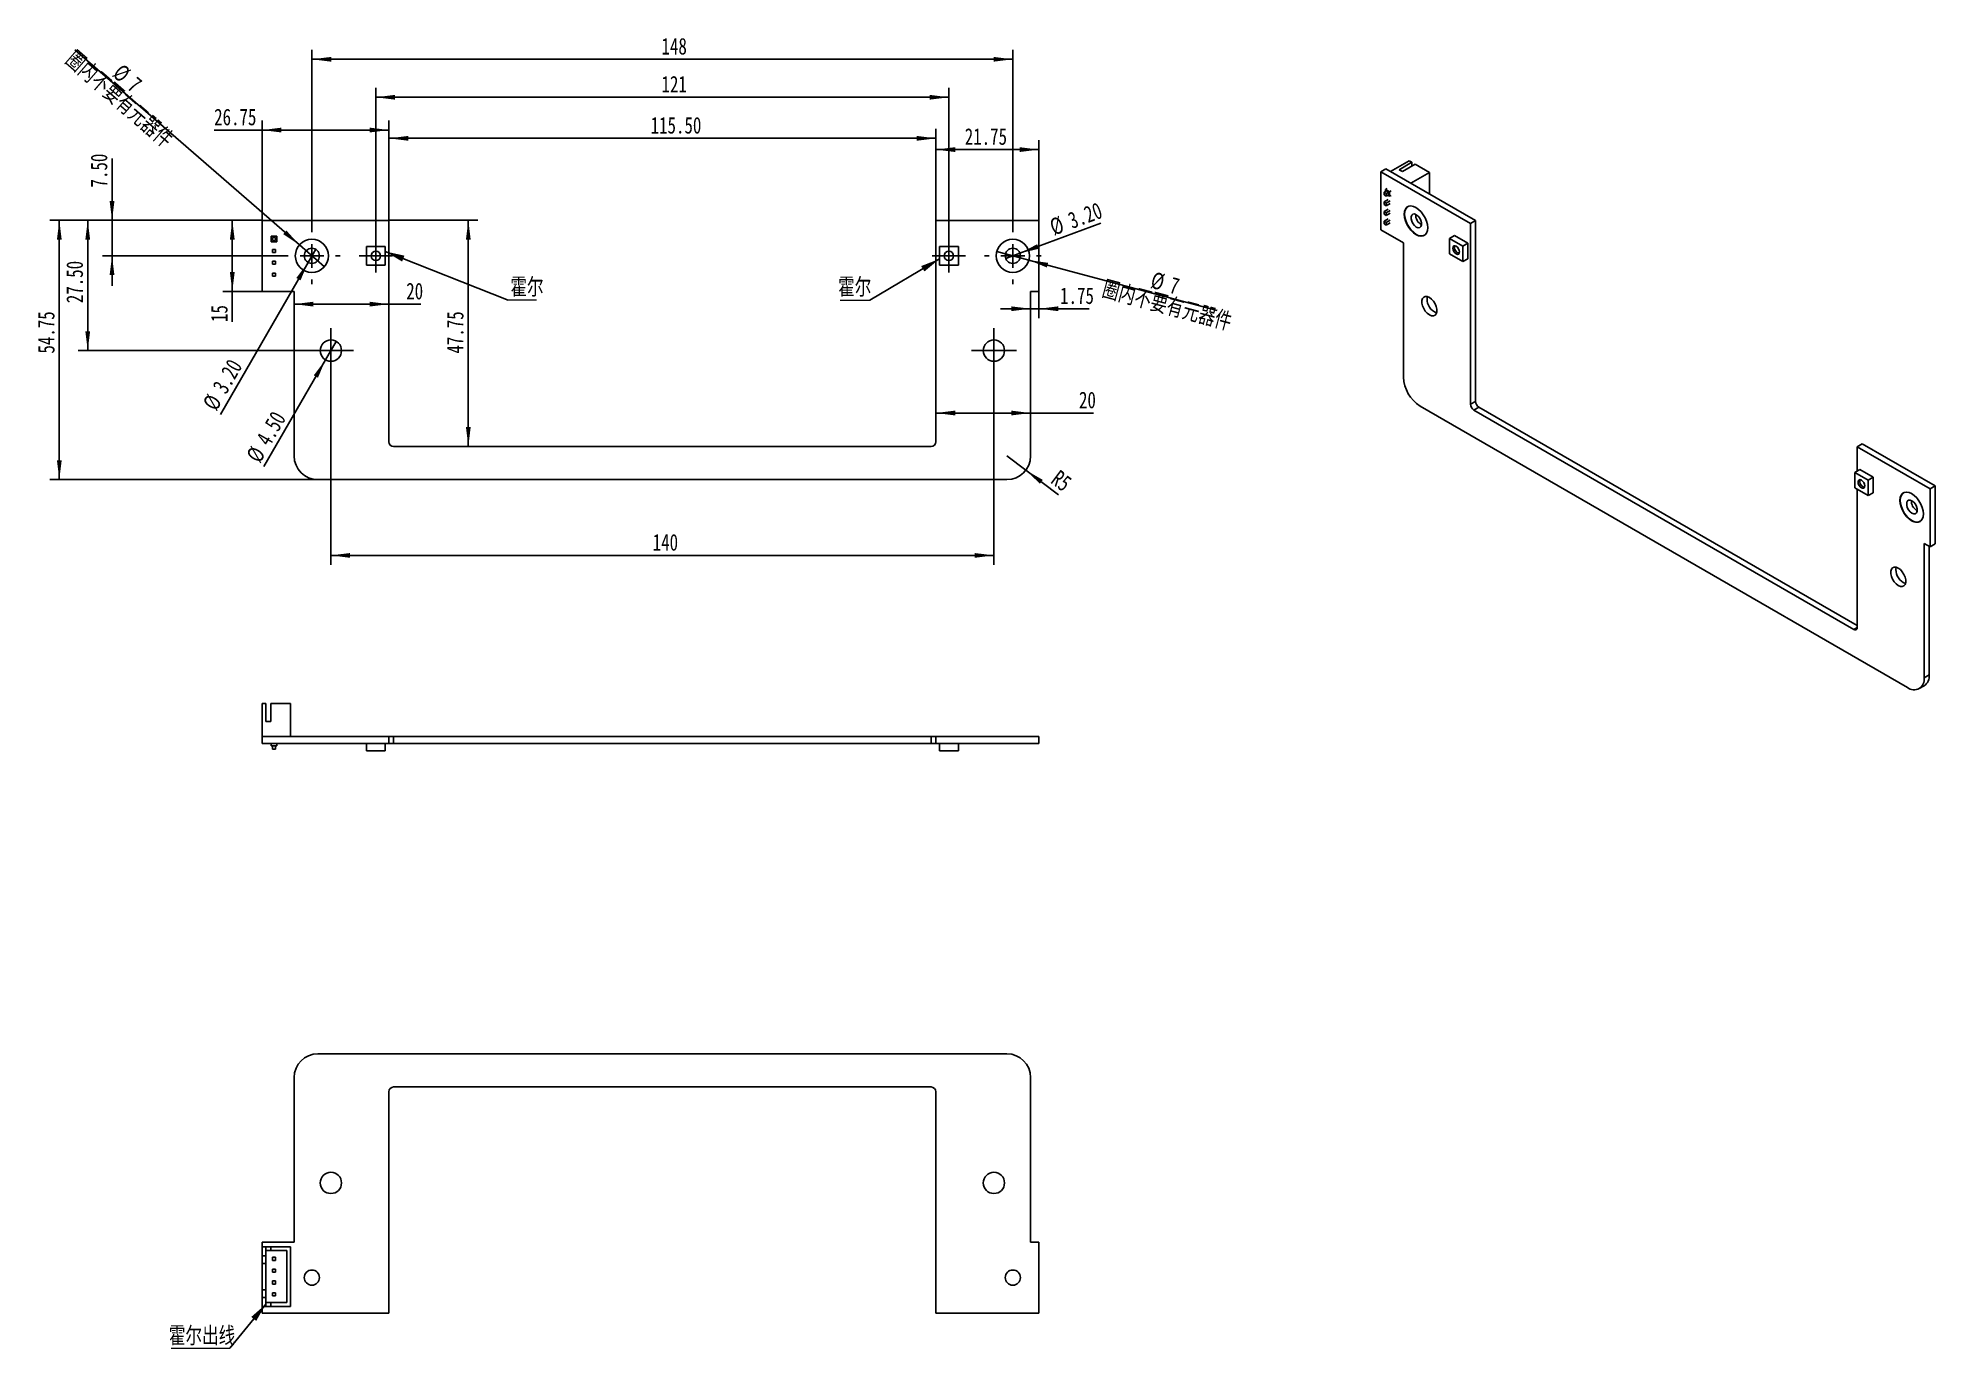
# Model space of a CAD drawing. Header units: millimetres. Extents: x 503 to 903, y 1 to 277.
import ezdxf

# ---------------------------------------------------------------- set-up
doc = ezdxf.new("R2010")
doc.units = ezdxf.units.MM
doc.linetypes.add('CENTERX2', pattern=[20.32, 12.7, -2.54, 2.54, -2.54])
doc.layers.add('中心线层', color=1, linetype='CENTERX2', lineweight=25)
doc.layers.add('标注层', color=150, linetype='Continuous', lineweight=25)
doc.styles.add('SLDTEXTSTYLE0', font='hyswlongfangsong.ttf', dxfattribs={"bigfont": 'bigfont'})
doc.styles.add('SLDTEXTSTYLE2', font='hyswlongfangsong.ttf')
doc.styles.get("Standard").update_dxf_attribs({"font": 'hyswlongfangsong.ttf'})
doc.dimstyles.new('SLDDIMSTYLE0', dxfattribs={"dimtxt": 3.5, "dimasz": 4.08, "dimexe": 0, "dimexo": 0.0625, "dimgap": 0.875, "dimtad": 2, "dimrnd": 1e-09, "dimzin": 4, "dimdsep": 46, "dimtxsty": 'SLDTEXTSTYLE2', "dimsah": 1, "dimcen": 0.09, "dimadec": 0, "dimazin": 1, "dimtfac": 1, "dimtofl": 0, "dimtmove": 0, "dimatfit": 3, "dimfxl": 0, "dimfrac": 2, "dimtolj": 1, "dimtzin": 12, "dimarcsym": 0})
doc.dimstyles.new('SLDDIMSTYLE1', dxfattribs={"dimtxt": 3.5, "dimasz": 4.08, "dimexe": 0, "dimexo": 0.0625, "dimgap": 0.875, "dimtad": 2, "dimrnd": 1e-09, "dimzin": 12, "dimdsep": 46, "dimtxsty": 'SLDTEXTSTYLE2', "dimsah": 1, "dimcen": 0.09, "dimadec": 0, "dimazin": 3, "dimtfac": 1, "dimtofl": 0, "dimtmove": 0, "dimatfit": 3, "dimfxl": 0, "dimfrac": 2, "dimtolj": 1, "dimtzin": 12, "dimarcsym": 0})
doc.dimstyles.new('SLDDIMSTYLE2', dxfattribs={"dimtxt": 3.5, "dimasz": 4.08, "dimexe": 0, "dimexo": 0.0625, "dimgap": 0.875, "dimtad": 2, "dimrnd": 1e-09, "dimzin": 12, "dimdsep": 46, "dimtxsty": 'SLDTEXTSTYLE2', "dimsah": 1, "dimcen": 0.09, "dimadec": 0, "dimazin": 3, "dimtfac": 1, "dimtmove": 0, "dimatfit": 0, "dimfxl": 0, "dimfrac": 2, "dimtolj": 1, "dimtzin": 12, "dimarcsym": 0})
doc.dimstyles.new('SLDDIMSTYLE3', dxfattribs={"dimtxt": 3.5, "dimasz": 4.08, "dimexe": 0, "dimexo": 0.0625, "dimgap": 0.875, "dimtad": 2, "dimrnd": 1e-09, "dimzin": 4, "dimdsep": 46, "dimtxsty": 'SLDTEXTSTYLE2', "dimsah": 1, "dimcen": 0.09, "dimadec": 0, "dimazin": 1, "dimtfac": 1, "dimtmove": 0, "dimatfit": 0, "dimfxl": 0, "dimfrac": 2, "dimtolj": 1, "dimtzin": 12, "dimarcsym": 0})
doc.dimstyles.new('SLDDIMSTYLE4', dxfattribs={"dimtxt": 3.5, "dimasz": 4.08, "dimexe": 0, "dimexo": 0.0625, "dimgap": 0.875, "dimtad": 2, "dimrnd": 1e-09, "dimzin": 4, "dimdsep": 46, "dimtxsty": 'SLDTEXTSTYLE2', "dimblk1": 'NONE', "dimsah": 1, "dimcen": 0, "dimadec": 0, "dimazin": 1, "dimtfac": 1, "dimtmove": 0, "dimatfit": 3, "dimldrblk": 'NONE', "dimfxl": 0, "dimfrac": 2, "dimtolj": 1, "dimtzin": 12, "dimarcsym": 0})
doc.dimstyles.new('SLDDIMSTYLE5', dxfattribs={"dimtxt": 3.5, "dimasz": 4.08, "dimexe": 0, "dimexo": 0.0625, "dimgap": 0.875, "dimtad": 2, "dimrnd": 1e-09, "dimzin": 12, "dimdsep": 46, "dimtxsty": 'SLDTEXTSTYLE2', "dimblk1": 'NONE', "dimsah": 1, "dimcen": 0, "dimadec": 0, "dimazin": 3, "dimtfac": 1, "dimtmove": 0, "dimatfit": 3, "dimldrblk": 'NONE', "dimfxl": 0, "dimfrac": 2, "dimtolj": 1, "dimtzin": 12, "dimarcsym": 0})
doc.dimstyles.new('SLDDIMSTYLE6', dxfattribs={"dimtxt": 3.5, "dimasz": 4.08, "dimexe": 0, "dimexo": 0.0625, "dimgap": 0.875, "dimtad": 2, "dimrnd": 1e-09, "dimzin": 12, "dimdsep": 46, "dimtxsty": 'SLDTEXTSTYLE2', "dimsah": 1, "dimcen": 0, "dimadec": 0, "dimazin": 3, "dimtfac": 1, "dimtofl": 0, "dimtmove": 0, "dimatfit": 3, "dimfxl": 0, "dimfrac": 2, "dimtolj": 1, "dimtzin": 12, "dimarcsym": 0})
doc.dimstyles.new('SLDDIMSTYLE7', dxfattribs={"dimtxt": 0.18, "dimasz": 4.08, "dimexe": 0, "dimexo": 0.0625, "dimgap": 0, "dimtad": 0, "dimtih": 1, "dimtoh": 1, "dimdec": 0, "dimrnd": 1e-09, "dimzin": 0, "dimdsep": 46, "dimtxsty": 'Standard', "dimsah": 1, "dimcen": 0.09, "dimadec": 0, "dimazin": 0, "dimtfac": 4.08, "dimtdec": 0, "dimtofl": 0, "dimtmove": 0, "dimatfit": 3, "dimfxl": 0, "dimfrac": 2, "dimtolj": 1, "dimtzin": 0, "dimarcsym": 0})

# ---------------------------------------------------------------- blocks, each defined once
blk = doc.blocks.new('_D')
at = {"layer": '标注层'}
for p, q in [((576.91, 238.77), (576.91, 258.08)), ((692.41, 238.77), (692.41, 258.08)), ((576.91, 256.08), (692.41, 256.08))]:
    blk.add_line(p, q, dxfattribs=at)
for points in [[(576.91, 256.08), (580.99, 255.57), (580.99, 256.59)], [(692.41, 256.08), (688.33, 256.59), (688.33, 255.57)]]:
    blk.add_solid(points, dxfattribs=at)
at = {"layer": '标注层', "insert": (632.18, 260.59), "char_height": 3.5, "attachment_point": 1, "style": 'SLDTEXTSTYLE2'}
blk.add_mtext('115.50', dxfattribs=at)
blk = doc.blocks.new('_D_1')
at = {"layer": '标注层'}
for p, q in [((550.16, 238.77), (505.33, 238.77)), ((507.33, 238.77), (507.33, 184.02)), ((561.91, 184.02), (505.33, 184.02))]:
    blk.add_line(p, q, dxfattribs=at)
for points in [[(507.33, 238.77), (506.82, 234.69), (507.83, 234.69)], [(507.33, 184.02), (507.83, 188.1), (506.82, 188.1)]]:
    blk.add_solid(points, dxfattribs=at)
at = {"layer": '标注层', "insert": (502.81, 210.63), "char_height": 3.5, "attachment_point": 1, "rotation": 90, "style": 'SLDTEXTSTYLE2'}
blk.add_mtext('54.75', dxfattribs=at)
blk = doc.blocks.new('_D_2')
at = {"layer": '标注层'}
for p, q in [((576.91, 238.77), (595.69, 238.77)), ((593.69, 238.77), (593.69, 191.02))]:
    blk.add_line(p, q, dxfattribs=at)
for points in [[(593.69, 238.77), (593.18, 234.69), (594.19, 234.69)], [(593.69, 191.02), (594.19, 195.1), (593.18, 195.1)]]:
    blk.add_solid(points, dxfattribs=at)
at = {"layer": '标注层', "insert": (589.17, 210.63), "char_height": 3.5, "attachment_point": 1, "rotation": 90, "style": 'SLDTEXTSTYLE2'}
blk.add_mtext('47.75', dxfattribs=at)
blk = doc.blocks.new('_D_3')
at = {"layer": '标注层'}
for p, q in [((550.16, 257.83), (540.02, 257.83)), ((550.16, 238.77), (550.16, 259.83)), ((576.91, 257.83), (550.16, 257.83)), ((576.91, 238.77), (576.91, 259.83))]:
    blk.add_line(p, q, dxfattribs=at)
for points in [[(550.16, 257.83), (554.24, 257.32), (554.24, 258.34)], [(576.91, 257.83), (572.83, 258.34), (572.83, 257.32)]]:
    blk.add_solid(points, dxfattribs=at)
at = {"layer": '标注层', "insert": (540.02, 262.34), "char_height": 3.5, "attachment_point": 1, "style": 'SLDTEXTSTYLE2'}
blk.add_mtext('26.75', dxfattribs=at)
blk = doc.blocks.new('_D_4')
at = {"layer": '标注层'}
for p, q in [((692.41, 238.77), (692.41, 255.7)), ((692.41, 253.7), (714.16, 253.7)), ((714.16, 238.77), (714.16, 255.7))]:
    blk.add_line(p, q, dxfattribs=at)
for points in [[(692.41, 253.7), (696.49, 253.19), (696.49, 254.21)], [(714.16, 253.7), (710.08, 254.21), (710.08, 253.19)]]:
    blk.add_solid(points, dxfattribs=at)
at = {"layer": '标注层', "insert": (698.51, 258.21), "char_height": 3.5, "attachment_point": 1, "style": 'SLDTEXTSTYLE2'}
blk.add_mtext('21.75', dxfattribs=at)
blk = doc.blocks.new('_D_5')
at = {"layer": '标注层'}
for p, q in [((550.16, 238.77), (541.85, 238.77)), ((543.85, 238.77), (543.85, 223.77)), ((550.16, 223.77), (541.85, 223.77)), ((543.85, 223.77), (543.85, 217.3))]:
    blk.add_line(p, q, dxfattribs=at)
for points in [[(543.85, 238.77), (543.34, 234.69), (544.36, 234.69)], [(543.85, 223.77), (544.36, 227.85), (543.34, 227.85)]]:
    blk.add_solid(points, dxfattribs=at)
at = {"layer": '标注层', "insert": (539.34, 217.3), "char_height": 3.5, "attachment_point": 1, "rotation": 90, "style": 'SLDTEXTSTYLE2'}
blk.add_mtext('15', dxfattribs=at)
blk = doc.blocks.new('_D_6')
at = {"layer": '标注层'}
for p, q in [((556.91, 221.07), (576.91, 221.07)), ((576.91, 221.07), (583.65, 221.07))]:
    blk.add_line(p, q, dxfattribs=at)
for points in [[(556.91, 221.07), (560.99, 220.56), (560.99, 221.58)], [(576.91, 221.07), (572.83, 221.58), (572.83, 220.56)]]:
    blk.add_solid(points, dxfattribs=at)
at = {"layer": '标注层', "insert": (580.58, 225.58), "char_height": 3.5, "attachment_point": 1, "style": 'SLDTEXTSTYLE2'}
blk.add_mtext('20', dxfattribs=at)
blk = doc.blocks.new('_D_7')
at = {"layer": '标注层'}
for p, q in [((560.66, 237.27), (560.66, 274.77)), ((560.66, 272.77), (708.66, 272.77)), ((708.66, 237.27), (708.66, 274.77))]:
    blk.add_line(p, q, dxfattribs=at)
for points in [[(560.66, 272.77), (564.74, 272.26), (564.74, 273.27)], [(708.66, 272.77), (704.58, 273.27), (704.58, 272.26)]]:
    blk.add_solid(points, dxfattribs=at)
at = {"layer": '标注层', "insert": (634.48, 277.28), "char_height": 3.5, "attachment_point": 1, "style": 'SLDTEXTSTYLE2'}
blk.add_mtext('148', dxfattribs=at)
blk = doc.blocks.new('_D_8')
at = {"layer": '标注层'}
for p, q in [((518.46, 238.77), (518.46, 251.83)), ((550.16, 238.77), (516.46, 238.77)), ((518.46, 231.27), (518.46, 238.77)), ((554.66, 231.27), (516.46, 231.27)), ((518.46, 231.27), (518.46, 224.92))]:
    blk.add_line(p, q, dxfattribs=at)
for points in [[(518.46, 238.77), (518.97, 242.85), (517.95, 242.85)], [(518.46, 231.27), (517.95, 227.19), (518.97, 227.19)]]:
    blk.add_solid(points, dxfattribs=at)
at = {"layer": '标注层', "insert": (513.95, 245.7), "char_height": 3.5, "attachment_point": 1, "rotation": 90, "style": 'SLDTEXTSTYLE2'}
blk.add_mtext('7.50', dxfattribs=at)
blk = doc.blocks.new('_D_9')
at = {"layer": '标注层'}
for p, q in [((574.16, 234.77), (574.16, 266.75)), ((574.16, 264.75), (695.16, 264.75)), ((695.16, 234.77), (695.16, 266.75))]:
    blk.add_line(p, q, dxfattribs=at)
for points in [[(574.16, 264.75), (578.24, 264.24), (578.24, 265.26)], [(695.16, 264.75), (691.08, 265.26), (691.08, 264.24)]]:
    blk.add_solid(points, dxfattribs=at)
at = {"layer": '标注层', "insert": (634.48, 269.26), "char_height": 3.5, "attachment_point": 1, "style": 'SLDTEXTSTYLE2'}
blk.add_mtext('121', dxfattribs=at)
blk = doc.blocks.new('_D_10')
at = {"layer": '标注层'}
for p, q in [((692.41, 198.08), (712.41, 198.08)), ((712.41, 198.08), (725.7, 198.08))]:
    blk.add_line(p, q, dxfattribs=at)
for points in [[(692.41, 198.08), (696.49, 197.57), (696.49, 198.59)], [(712.41, 198.08), (708.33, 198.59), (708.33, 197.57)]]:
    blk.add_solid(points, dxfattribs=at)
at = {"layer": '标注层', "insert": (722.63, 202.59), "char_height": 3.5, "attachment_point": 1, "style": 'SLDTEXTSTYLE2'}
blk.add_mtext('20', dxfattribs=at)
blk = doc.blocks.new('_D_11')
at = {"layer": '标注层'}
for p, q in [((714.16, 223.77), (714.16, 218.1)), ((712.41, 220.1), (706.06, 220.1)), ((714.16, 220.1), (712.41, 220.1)), ((714.16, 220.1), (724.78, 220.1))]:
    blk.add_line(p, q, dxfattribs=at)
for points in [[(712.41, 220.1), (708.33, 220.6), (708.33, 219.59)], [(714.16, 220.1), (718.24, 219.59), (718.24, 220.6)]]:
    blk.add_solid(points, dxfattribs=at)
at = {"layer": '标注层', "insert": (718.64, 224.61), "char_height": 3.5, "attachment_point": 1, "style": 'SLDTEXTSTYLE2'}
blk.add_mtext('1.75', dxfattribs=at)
blk = doc.blocks.new('_D_12')
at = {"layer": '标注层'}
for q in [(561.46, 232.65), (541.34, 197.8)]:
    blk.add_line((559.86, 229.88), q, dxfattribs=at)
blk.add_solid([(559.86, 229.88), (557.38, 226.6), (558.26, 226.09)], dxfattribs=at)
at = {"layer": '标注层', "char_height": 3.5, "attachment_point": 1, "rotation": 60, "style": 'SLDTEXTSTYLE2'}
for s, insert in [('3.20', (539.5, 203.62)), ('%%c', (537.43, 200.06))]:
    blk.add_mtext(s, dxfattribs=dict(at, insert=insert))
blk = doc.blocks.new('_NONE')
blk = doc.blocks.new('_D_13')
at = {"layer": '标注层'}
for q in [(727.27, 238.17), (707.16, 230.71)]:
    blk.add_line((710.16, 231.82), q, dxfattribs=at)
blk.add_solid([(710.16, 231.82), (714.16, 232.76), (713.81, 233.72)], dxfattribs=at)
at = {"layer": '标注层', "char_height": 3.5, "attachment_point": 1, "rotation": 20.3483, "style": 'SLDTEXTSTYLE2'}
for s, insert in [('3.20', (719.96, 240.22)), ('%%c', (716.1, 238.81))]:
    blk.add_mtext(s, dxfattribs=dict(at, insert=insert))
blk = doc.blocks.new('_D_14')
at = {"layer": '标注层'}
for q in [(705.28, 232.17), (751.82, 219.7)]:
    blk.add_line((712.04, 230.36), q, dxfattribs=at)
blk.add_solid([(712.04, 230.36), (715.85, 228.81), (716.12, 229.79)], dxfattribs=at)
at = {"layer": '标注层', "char_height": 3.5, "attachment_point": 1, "rotation": 345}
for s, insert, style in [('圈内不要有元器件', (728.2, 226.22), 'SLDTEXTSTYLE0'), ('%%c', (738.43, 227.98), 'SLDTEXTSTYLE2'), ('7', (742.4, 226.9), 'SLDTEXTSTYLE2')]:
    blk.add_mtext(s, dxfattribs=dict(at, insert=insert, style=style))
blk = doc.blocks.new('_D_15')
at = {"layer": '标注层'}
for q in [(510.57, 274.8), (563.3, 228.97)]:
    blk.add_line((558.02, 233.56), q, dxfattribs=at)
blk.add_solid([(558.02, 233.56), (555.27, 236.62), (554.61, 235.85)], dxfattribs=at)
at = {"layer": '标注层', "char_height": 3.5, "attachment_point": 1, "rotation": 319.0076}
for s, insert, style in [('圈内不要有元器件', (510.69, 274.94), 'SLDTEXTSTYLE0'), ('%%c', (520.65, 272.03), 'SLDTEXTSTYLE2'), ('7', (523.75, 269.32), 'SLDTEXTSTYLE2')]:
    blk.add_mtext(s, dxfattribs=dict(at, insert=insert, style=style))
blk = doc.blocks.new('_D_16')
at = {"layer": '标注层'}
for p, q in [((564.66, 206.52), (564.66, 166.02)), ((704.66, 206.52), (704.66, 166.02)), ((564.66, 168.02), (704.66, 168.02))]:
    blk.add_line(p, q, dxfattribs=at)
for points in [[(564.66, 168.02), (568.74, 167.51), (568.74, 168.52)], [(704.66, 168.02), (700.58, 168.52), (700.58, 167.51)]]:
    blk.add_solid(points, dxfattribs=at)
at = {"layer": '标注层', "insert": (632.62, 172.53), "char_height": 3.5, "attachment_point": 1, "style": 'SLDTEXTSTYLE2'}
blk.add_mtext('140', dxfattribs=at)
blk = doc.blocks.new('_D_17')
at = {"layer": '标注层'}
for p, q in [((550.16, 238.77), (511.33, 238.77)), ((513.33, 211.27), (513.33, 238.77)), ((559.91, 211.27), (511.33, 211.27))]:
    blk.add_line(p, q, dxfattribs=at)
for points in [[(513.33, 238.77), (512.82, 234.69), (513.83, 234.69)], [(513.33, 211.27), (513.83, 215.35), (512.82, 215.35)]]:
    blk.add_solid(points, dxfattribs=at)
at = {"layer": '标注层', "insert": (508.81, 221.28), "char_height": 3.5, "attachment_point": 1, "rotation": 90, "style": 'SLDTEXTSTYLE2'}
blk.add_mtext('27.50', dxfattribs=at)
blk = doc.blocks.new('_D_18')
at = {"layer": '标注层'}
for q in [(565.79, 213.21), (550.53, 186.79)]:
    blk.add_line((563.54, 209.32), q, dxfattribs=at)
blk.add_solid([(563.54, 209.32), (561.06, 206.04), (561.94, 205.53)], dxfattribs=at)
at = {"layer": '标注层', "char_height": 3.5, "attachment_point": 1, "rotation": 60, "style": 'SLDTEXTSTYLE2'}
for s, insert in [('4.50', (548.7, 192.6)), ('%%c', (546.63, 189.05))]:
    blk.add_mtext(s, dxfattribs=dict(at, insert=insert))
blk = doc.blocks.new('_D_19')
at = {"layer": '标注层'}
for q in [(707.41, 189.02), (718.31, 180.84)]:
    blk.add_line((711.41, 186.01), q, dxfattribs=at)
blk.add_solid([(711.41, 186.01), (714.37, 183.16), (714.98, 183.97)], dxfattribs=at)
at = {"layer": '标注层', "insert": (718.55, 186.26), "char_height": 3.5, "attachment_point": 1, "rotation": 323.1237, "style": 'SLDTEXTSTYLE2'}
blk.add_mtext('R5', dxfattribs=at)
blk = doc.blocks.new('SW_NOTE_0')
at = {"color": 0, "linetype": 'Continuous', "lineweight": 0}
blk.add_line((6, 0), (0, 0), dxfattribs=at)
at = {"color": 0, "linetype": 'Continuous', "lineweight": 0, "insert": (0.49, 4.6), "char_height": 3.5, "attachment_point": 1, "style": 'SLDTEXTSTYLE0'}
blk.add_mtext('霍尔', dxfattribs=at)
blk = doc.blocks.new('SW_NOTE_1')
at = {"color": 0, "linetype": 'Continuous', "lineweight": 0}
blk.add_line((-6.25, 0), (0, 0), dxfattribs=at)
at = {"color": 0, "linetype": 'Continuous', "lineweight": 0, "insert": (-6.65, 4.6), "char_height": 3.5, "attachment_point": 1, "style": 'SLDTEXTSTYLE0'}
blk.add_mtext('霍尔', dxfattribs=at)
blk = doc.blocks.new('SW_CENTERMARKSYMBOL_0')
at = {"layer": '中心线层', "color": 0}
for p, q in [((0, 5), (0, 6)), ((-5, 0), (-6, 0)), ((0, 0), (-2.5, 0)), ((0, 0), (0, 2.5)), ((0, 0), (0, -2.5)), ((0, 0), (2.5, 0)), ((5, 0), (6, 0)), ((0, -5), (0, -6))]:
    blk.add_line(p, q, dxfattribs=at)
blk = doc.blocks.new('SW_CENTERMARKSYMBOL_1')
at = {"layer": '中心线层', "color": 0}
for p, q in [((0, 5), (0, 6)), ((-5, 0), (-6, 0)), ((0, 0), (-2.5, 0)), ((0, 0), (0, 2.5)), ((0, 0), (0, -2.5)), ((0, 0), (2.5, 0)), ((5, 0), (6, 0)), ((0, -5), (0, -6))]:
    blk.add_line(p, q, dxfattribs=at)
blk = doc.blocks.new('SW_CENTERMARKSYMBOL_2')
at = {"layer": '中心线层', "color": 0}
for p, q in [((-2.5, 0), (-3.5, 0)), ((0, 0), (-2.5, 0)), ((0, 2.5), (0, 3.5)), ((0, 0), (0, 2.5)), ((0, 0), (0, -2.5)), ((0, 0), (2.5, 0)), ((2.5, 0), (3.5, 0)), ((0, -2.5), (0, -3.5))]:
    blk.add_line(p, q, dxfattribs=at)
blk = doc.blocks.new('SW_CENTERMARKSYMBOL_3')
at = {"layer": '中心线层', "color": 0}
for p, q in [((-2.5, 0), (-3.5, 0)), ((0, 0), (-2.5, 0)), ((0, 2.5), (0, 3.5)), ((0, 0), (0, 2.5)), ((0, 0), (0, -2.5)), ((0, 0), (2.5, 0)), ((2.5, 0), (3.5, 0)), ((0, -2.5), (0, -3.5))]:
    blk.add_line(p, q, dxfattribs=at)
blk = doc.blocks.new('SW_CENTERMARKSYMBOL_4')
at = {"layer": '中心线层', "color": 0}
for p, q in [((0, 2.5), (0, 4.75)), ((-2.5, 0), (-4.75, 0)), ((0, 0), (-2.5, 0)), ((0, 0), (0, 2.5)), ((0, 0), (0, -2.5)), ((0, 0), (2.5, 0)), ((2.5, 0), (4.75, 0)), ((0, -2.5), (0, -4.75))]:
    blk.add_line(p, q, dxfattribs=at)
blk = doc.blocks.new('SW_CENTERMARKSYMBOL_5')
at = {"layer": '中心线层', "color": 0}
for p, q in [((0, 2.5), (0, 4.75)), ((-2.5, 0), (-4.75, 0)), ((0, 0), (-2.5, 0)), ((0, 0), (0, 2.5)), ((0, 0), (0, -2.5)), ((0, 0), (2.5, 0)), ((2.5, 0), (4.75, 0)), ((0, -2.5), (0, -4.75))]:
    blk.add_line(p, q, dxfattribs=at)
blk = doc.blocks.new('SW_NOTE_2')
at = {"color": 0, "linetype": 'Continuous', "lineweight": 0}
blk.add_line((-12.37, 0), (0, 0), dxfattribs=at)
at = {"color": 0, "linetype": 'Continuous', "lineweight": 0, "insert": (-12.87, 4.44), "char_height": 3.5, "attachment_point": 1, "style": 'SLDTEXTSTYLE0'}
blk.add_mtext('霍尔出线', dxfattribs=at)

msp = doc.modelspace()

# ---------------------------------------------------------------- linework, layer by layer
at = {"color": 7, "linetype": 'Continuous', "lineweight": 25}
for p, q in [((786.362, 249.025), (787.423, 249.637)), ((786.362, 249.025), (786.362, 236.777)), ((805.278, 238.105), (786.362, 249.025)), ((806.338, 238.718), (787.423, 249.637)), ((792.373, 251.34), (788.423, 249.06)), ((790.252, 249.462), (792.939, 251.013)), ((790.252, 249.462), (790.959, 249.054)), ((793.646, 250.605), (790.959, 249.054)), ((792.373, 251.34), (792.939, 251.013)), ((796.616, 248.891), (792.666, 246.61)), ((792.939, 250.197), (792.939, 251.013)), ((793.646, 250.605), (796.616, 248.891)), ((796.616, 248.891), (796.616, 244.33)), ((787.034, 244.686), (787.529, 244.972)), ((787.034, 244.686), (787.494, 244.42)), ((787.034, 244.155), (787.034, 244.686)), ((787.335, 245.308), (787.688, 245.512)), ((787.335, 245.308), (787.335, 244.859)), ((788.183, 244.818), (787.335, 245.308)), ((787.494, 244.42), (787.989, 244.706)), ((787.494, 244.42), (787.494, 243.89)), ((787.529, 244.972), (787.989, 244.706)), ((787.989, 244.706), (787.989, 244.175)), ((788.183, 244.818), (788.537, 245.023)), ((788.183, 243.839), (788.183, 244.818)), ((787.494, 243.89), (787.034, 244.155)), ((787.034, 242.644), (787.883, 243.134)), ((787.034, 242.644), (787.494, 242.379)), ((787.034, 242.114), (787.034, 242.644)), ((787.494, 241.848), (787.034, 242.114)), ((787.034, 240.603), (787.883, 241.093)), ((787.034, 240.072), (787.034, 240.603)), ((787.034, 240.603), (787.494, 240.338)), ((787.494, 243.89), (787.989, 244.175)), ((787.494, 242.379), (788.342, 242.869)), ((787.494, 242.379), (787.494, 241.848)), ((787.494, 241.848), (788.342, 242.338)), ((787.494, 240.338), (788.342, 240.828)), ((787.794, 244.063), (788.183, 243.839)), ((788.183, 243.839), (788.537, 244.043)), ((576.912, 238.765), (550.162, 238.765)), ((550.162, 238.765), (550.162, 223.765)), ((576.912, 192.015), (576.912, 238.765)), ((692.412, 192.015), (692.412, 238.765)), ((692.412, 238.765), (714.162, 238.765)), ((714.162, 238.765), (714.162, 223.765)), ((786.362, 236.777), (791.135, 234.021)), ((787.494, 239.807), (787.034, 240.072)), ((787.034, 238.562), (787.883, 239.052)), ((787.034, 238.031), (787.034, 238.562)), ((787.034, 238.562), (787.494, 238.296)), ((787.494, 237.766), (787.034, 238.031)), ((787.494, 240.338), (787.494, 239.807)), ((787.494, 239.807), (788.342, 240.297)), ((787.494, 238.296), (788.342, 238.786)), ((787.494, 238.296), (787.494, 237.766)), ((787.494, 237.766), (788.342, 238.255)), ((805.278, 238.105), (806.338, 238.718)), ((805.278, 199.932), (805.278, 238.105)), ((806.338, 200.544), (806.338, 238.718)), ((552.037, 235.401), (552.037, 234.201)), ((553.237, 235.401), (552.037, 235.401)), ((552.037, 234.201), (553.237, 234.201)), ((552.312, 235.126), (552.962, 235.126)), ((552.312, 234.476), (552.312, 235.126)), ((552.962, 234.476), (552.312, 234.476)), ((552.312, 231.976), (552.312, 232.626)), ((552.312, 232.626), (552.962, 232.626)), ((552.962, 235.126), (552.962, 234.476)), ((552.962, 232.626), (552.962, 231.976)), ((553.237, 234.201), (553.237, 235.401)), ((572.162, 233.265), (572.162, 229.265)), ((576.162, 233.265), (572.162, 233.265)), ((576.162, 229.265), (576.162, 233.265)), ((697.162, 233.265), (693.162, 233.265)), ((693.162, 233.265), (693.162, 229.265)), ((697.162, 229.265), (697.162, 233.265)), ((791.135, 234.021), (791.135, 205.646)), ((800.858, 234.941), (801.919, 235.553)), ((803.687, 233.308), (800.858, 234.941)), ((800.858, 234.941), (800.858, 231.675)), ((804.747, 233.92), (801.919, 235.553)), ((803.687, 233.308), (804.747, 233.92)), ((803.687, 230.042), (803.687, 233.308)), ((804.747, 230.654), (804.747, 233.92)), ((552.962, 231.976), (552.312, 231.976)), ((552.312, 229.476), (552.312, 230.126)), ((552.312, 230.126), (552.962, 230.126)), ((552.962, 229.476), (552.312, 229.476)), ((552.962, 230.126), (552.962, 229.476)), ((572.162, 229.265), (576.162, 229.265)), ((693.162, 229.265), (697.162, 229.265)), ((800.858, 231.675), (803.687, 230.042)), ((803.687, 230.042), (804.747, 230.654)), ((552.312, 226.976), (552.312, 227.626)), ((552.312, 227.626), (552.962, 227.626)), ((552.962, 226.976), (552.312, 226.976)), ((552.962, 227.626), (552.962, 226.976)), ((550.162, 223.765), (556.912, 223.765)), ((556.912, 223.765), (556.912, 189.015)), ((712.412, 223.765), (712.412, 189.015)), ((714.162, 223.765), (712.412, 223.765)), ((805.278, 199.932), (806.338, 200.544)), ((794.671, 199.523), (897.555, 140.129)), ((805.985, 198.707), (807.045, 199.32)), ((886.241, 152.376), (805.985, 198.707)), ((886.948, 153.192), (807.045, 199.32)), ((691.412, 191.015), (577.912, 191.015)), ((886.948, 190.958), (888.009, 191.57)), ((886.948, 190.958), (902.328, 182.079)), ((886.948, 185.854), (886.948, 190.958)), ((888.009, 191.57), (903.389, 182.692)), ((886.418, 185.548), (887.479, 186.161)), ((889.246, 183.915), (886.418, 185.548)), ((886.418, 185.548), (886.418, 182.282)), ((890.307, 184.528), (887.479, 186.161)), ((889.246, 183.915), (890.307, 184.528)), ((890.307, 181.262), (890.307, 184.528)), ((561.912, 184.015), (707.412, 184.015)), ((886.418, 182.282), (889.246, 180.649)), ((886.948, 152.784), (886.948, 181.976)), ((889.246, 180.649), (889.246, 183.915)), ((889.246, 180.649), (890.307, 181.262)), ((903.389, 182.692), (902.328, 182.079)), ((902.328, 182.079), (902.328, 169.831)), ((903.389, 170.443), (903.389, 182.692)), ((899.5, 177.506), (899.633, 177.438)), ((901.091, 170.545), (901.091, 142.171)), ((902.328, 169.831), (901.091, 170.545)), ((902.151, 169.933), (902.151, 142.783)), ((902.328, 169.831), (903.389, 170.443)), ((900.055, 139.881), (901.115, 140.494)), ((901.091, 142.171), (902.151, 142.783)), ((550.162, 136.78), (550.162, 129.78)), ((550.162, 136.78), (550.962, 136.78)), ((550.962, 132.98), (550.962, 136.78)), ((551.962, 136.78), (551.962, 132.98)), ((551.962, 136.78), (556.162, 136.78)), ((556.162, 136.78), (556.162, 129.78)), ((550.962, 132.98), (551.962, 132.98)), ((576.912, 129.78), (550.162, 129.78)), ((550.162, 128.28), (550.162, 129.78)), ((576.912, 128.28), (550.162, 128.28)), ((552.037, 127.78), (552.037, 128.28)), ((553.237, 127.78), (553.237, 128.28)), ((572.162, 126.78), (572.162, 128.28)), ((576.162, 126.78), (576.162, 128.28)), ((576.912, 128.28), (576.912, 129.78)), ((577.912, 129.78), (576.912, 129.78)), ((577.912, 128.28), (576.912, 128.28)), ((577.912, 128.28), (577.912, 129.78)), ((691.412, 129.78), (577.912, 129.78)), ((691.412, 128.28), (577.912, 128.28)), ((691.412, 128.28), (691.412, 129.78)), ((691.412, 129.78), (692.412, 129.78)), ((691.412, 128.28), (692.412, 128.28)), ((692.412, 128.28), (692.412, 129.78)), ((692.412, 129.78), (714.162, 129.78)), ((692.412, 128.28), (714.162, 128.28)), ((693.162, 126.78), (693.162, 128.28)), ((697.162, 126.78), (697.162, 128.28)), ((714.162, 129.78), (714.162, 128.28)), ((553.237, 127.78), (552.037, 127.78)), ((552.312, 127.08), (552.312, 127.78)), ((552.312, 127.08), (552.962, 127.08)), ((552.962, 127.08), (552.962, 127.78)), ((576.162, 126.78), (572.162, 126.78)), ((697.162, 126.78), (693.162, 126.78)), ((561.912, 62.774), (707.412, 62.774)), ((556.912, 23.024), (556.912, 57.774)), ((712.412, 23.024), (712.412, 57.774)), ((576.912, 54.774), (576.912, 8.024)), ((691.412, 55.774), (577.912, 55.774)), ((692.412, 54.774), (692.412, 8.024)), ((550.162, 22.038), (550.162, 23.024)), ((550.162, 23.024), (556.912, 23.024)), ((550.962, 22.038), (550.162, 22.038)), ((550.162, 22.038), (550.162, 20.138)), ((550.962, 20.138), (550.162, 20.138)), ((550.162, 18.538), (550.162, 20.138)), ((550.962, 22.038), (550.962, 20.138)), ((551.962, 22.038), (550.962, 22.038)), ((550.962, 21.238), (551.962, 21.238)), ((550.962, 20.138), (550.962, 18.538)), ((551.962, 21.238), (551.962, 22.038)), ((556.162, 22.038), (551.962, 22.038)), ((555.362, 21.238), (551.962, 21.238)), ((555.362, 10.238), (555.362, 21.238)), ((556.162, 9.438), (556.162, 22.038)), ((714.162, 23.024), (712.412, 23.024)), ((714.162, 23.024), (714.162, 8.024)), ((550.162, 18.538), (550.962, 18.538)), ((550.162, 18.538), (550.162, 12.938)), ((550.962, 18.538), (550.962, 12.938)), ((552.312, 19.813), (552.312, 19.163)), ((552.962, 19.813), (552.312, 19.813)), ((552.312, 19.163), (552.962, 19.163)), ((552.312, 17.313), (552.312, 16.663)), ((552.962, 17.313), (552.312, 17.313)), ((552.312, 16.663), (552.962, 16.663)), ((552.962, 19.163), (552.962, 19.813)), ((552.962, 16.663), (552.962, 17.313)), ((550.962, 12.938), (550.162, 12.938)), ((550.162, 11.338), (550.162, 12.938)), ((550.962, 12.938), (550.962, 11.338)), ((552.962, 14.813), (552.312, 14.813)), ((552.312, 14.813), (552.312, 14.163)), ((552.312, 14.163), (552.962, 14.163)), ((552.312, 12.313), (552.312, 11.663)), ((552.962, 12.313), (552.312, 12.313)), ((552.962, 14.163), (552.962, 14.813)), ((552.962, 11.663), (552.962, 12.313)), ((550.162, 11.338), (550.962, 11.338)), ((550.162, 11.338), (550.162, 9.438)), ((550.162, 9.438), (550.962, 9.438)), ((550.162, 8.024), (550.162, 9.438)), ((576.912, 8.024), (550.162, 8.024)), ((550.962, 11.338), (550.962, 9.438)), ((551.962, 10.238), (550.962, 10.238)), ((550.962, 9.438), (551.962, 9.438)), ((551.962, 9.438), (551.962, 10.238)), ((551.962, 10.238), (555.362, 10.238)), ((551.962, 9.438), (556.162, 9.438)), ((552.312, 11.663), (552.962, 11.663)), ((692.412, 8.024), (714.162, 8.024))]:
    msp.add_line(p, q, dxfattribs=at)
at = {"color": 8, "linetype": 'Continuous', "lineweight": 25}
msp.add_line((886.241, 152.376), (886.948, 152.784), dxfattribs=at)
at = {"color": 7, "linetype": 'Continuous', "lineweight": 25, "flags": 128}
for points in [[(793.787, 235.757), (794.338, 235.51), (794.861, 235.42), (795.33, 235.489), (795.722, 235.716), (796.017, 236.087), (796.2, 236.586), (796.262, 237.186), (796.2, 237.858), (796.017, 238.567), (795.722, 239.279), (795.33, 239.958), (794.861, 240.569), (794.338, 241.083), (793.787, 241.472), (793.236, 241.719), (792.713, 241.809), (792.244, 241.74), (791.852, 241.513), (791.557, 241.142), (791.374, 240.643), (791.312, 240.043), (791.374, 239.371), (791.557, 238.662), (791.852, 237.95), (792.244, 237.271), (792.713, 236.66), (793.236, 236.146), (793.787, 235.757)], [(792.073, 241.665), (791.923, 241.554), (791.628, 241.183), (791.445, 240.684), (791.383, 240.084), (791.445, 239.412), (791.628, 238.703), (791.923, 237.99), (792.315, 237.312), (792.784, 236.7), (793.307, 236.187), (793.858, 235.797)], [(793.858, 237.349), (793.471, 237.651), (793.131, 238.074), (792.878, 238.568), (792.744, 239.072), (792.744, 239.525), (792.878, 239.874), (793.131, 240.076), (793.471, 240.106), (793.858, 239.962), (794.245, 239.66), (794.585, 239.236), (794.838, 238.743), (794.972, 238.239), (794.972, 237.785), (794.838, 237.436), (794.585, 237.235), (794.245, 237.204), (793.858, 237.349)], [(802.272, 231.675), (802.543, 231.581), (802.772, 231.625), (802.926, 231.802), (802.979, 232.083), (802.926, 232.427), (802.772, 232.78), (802.543, 233.09), (802.272, 233.308), (802.002, 233.402), (801.772, 233.357), (801.619, 233.181), (801.565, 232.9), (801.619, 232.556), (801.772, 232.203), (802.002, 231.893), (802.272, 231.675)], [(796.616, 218.814), (797.064, 218.629), (797.476, 218.609), (797.818, 218.754), (798.063, 219.052), (798.19, 219.48), (798.19, 220.003), (798.063, 220.579), (797.818, 221.16), (797.476, 221.7), (797.064, 222.155), (796.616, 222.488), (796.167, 222.672), (795.755, 222.693), (795.413, 222.548), (795.168, 222.25), (795.041, 221.821), (795.041, 221.299), (795.168, 220.723), (795.413, 220.142), (795.755, 219.602), (796.167, 219.147), (796.616, 218.814)], [(797.676, 219.426), (798.124, 219.242), (798.138, 219.238)], [(887.832, 182.282), (888.103, 182.188), (888.332, 182.233), (888.486, 182.409), (888.539, 182.691), (888.486, 183.034), (888.332, 183.388), (888.103, 183.697), (887.832, 183.915), (887.562, 184.009), (887.332, 183.965), (887.179, 183.788), (887.125, 183.507), (887.179, 183.163), (887.332, 182.81), (887.562, 182.501), (887.832, 182.282)], [(888.477, 182.391), (888.456, 182.392), (888.186, 182.486)], [(898.439, 175.342), (898.99, 175.096), (899.513, 175.006), (899.982, 175.075), (900.374, 175.301), (900.669, 175.673), (900.852, 176.171), (900.914, 176.772), (900.852, 177.443), (900.669, 178.153), (900.374, 178.865), (899.982, 179.544), (899.513, 180.155), (898.99, 180.669), (898.439, 181.058), (897.888, 181.304), (897.365, 181.395), (896.896, 181.325), (896.504, 181.099), (896.209, 180.728), (896.026, 180.229), (895.964, 179.629), (896.026, 178.957), (896.209, 178.248), (896.504, 177.535), (896.896, 176.857), (897.365, 176.245), (897.888, 175.732), (898.439, 175.342)], [(896.725, 181.251), (896.575, 181.14), (896.28, 180.768), (896.097, 180.27), (896.035, 179.67), (896.097, 178.998), (896.28, 178.288), (896.575, 177.576), (896.967, 176.898), (897.436, 176.286), (897.959, 175.773), (898.51, 175.383)], [(898.51, 176.935), (898.123, 177.237), (897.782, 177.66), (897.53, 178.154), (897.395, 178.657), (897.395, 179.111), (897.53, 179.46), (897.782, 179.662), (898.123, 179.692), (898.51, 179.548), (898.897, 179.245), (899.237, 178.822), (899.489, 178.329), (899.624, 177.825), (899.624, 177.371), (899.489, 177.022), (899.237, 176.821), (898.897, 176.79), (898.51, 176.935)], [(895.61, 165.34), (895.162, 165.524), (894.75, 165.544), (894.408, 165.4), (894.163, 165.101), (894.036, 164.673), (894.036, 164.15), (894.163, 163.575), (894.408, 162.993), (894.75, 162.453), (895.162, 161.998), (895.61, 161.665), (896.059, 161.481), (896.471, 161.46), (896.813, 161.605), (897.058, 161.904), (897.185, 162.332), (897.185, 162.855), (897.058, 163.43), (896.813, 164.011), (896.471, 164.551), (896.059, 165.006), (895.61, 165.34)], [(896.671, 162.277), (897.119, 162.093), (897.133, 162.09)]]:
    msp.add_lwpolyline(points, dxfattribs=at)
at = {"color": 7, "linetype": 'Continuous', "lineweight": 25}
for centre, radius in [((560.662, 231.265), 3.5), ((560.662, 231.265), 1.6), ((708.662, 231.265), 3.5), ((708.662, 231.265), 1.6), ((574.162, 231.265), 1), ((695.162, 231.265), 1), ((564.662, 211.265), 2.25), ((704.662, 211.265), 2.25), ((564.662, 35.524), 2.25), ((704.662, 35.524), 2.25), ((560.662, 15.524), 1.6), ((708.662, 15.524), 1.6)]:
    msp.add_circle(centre, radius, dxfattribs=at)
for centre, radius, start, end in [((796.015, 239.901), 2.295, 176.7786, 243.21602), ((794.883, 237.197), 1.735, 233.77119, 293.37616), ((803.205, 233.03), 1.279, 163.01275, 256.98188), ((799.326, 222.18), 3.21, 171.12158, 239.08414), ((798.812, 205.996), 7.684, 182.60548, 237.39452), ((807.873, 200.614), 1.537, 182.60548, 237.39452), ((806.813, 200.002), 1.537, 182.60548, 237.39452), ((561.912, 189.015), 5, 180, 270), ((577.912, 192.015), 1, 180, 270), ((691.412, 192.015), 1, 270, 0), ((707.412, 189.015), 5, 270, 0), ((888.779, 183.635), 1.293, 163.11971, 242.70766), ((900.756, 179.529), 2.381, 177.91896, 238.16005), ((899.535, 176.783), 1.735, 233.77119, 293.37616), ((898.32, 165.032), 3.21, 171.12158, 239.08414), ((886.517, 152.714), 0.437, 230.79671, 9.21404), ((898.935, 141.821), 2.184, 230.79671, 9.21404), ((899.773, 142.48), 2.398, 304.05635, 7.25583), ((561.912, 57.774), 5, 90, 180), ((707.412, 57.774), 5, 0, 90), ((577.912, 54.774), 1, 90, 180), ((691.412, 54.774), 1, 0, 90)]:
    msp.add_arc(centre, radius, start, end, dxfattribs=at)

# ---------------------------------------------------------------- block references
at = {"color": 7, "linetype": 'Continuous', "lineweight": 0}
for name, p in [('SW_NOTE_0', (602.084, 221.923)), ('SW_NOTE_1', (678.44, 221.923)), ('SW_NOTE_2', (543.334, 0.649))]:
    msp.add_blockref(name, p, dxfattribs=at)
at = {"layer": '中心线层'}
for name, p in [('SW_CENTERMARKSYMBOL_0', (560.662, 231.265)), ('SW_CENTERMARKSYMBOL_1', (708.662, 231.265)), ('SW_CENTERMARKSYMBOL_2', (574.162, 231.265)), ('SW_CENTERMARKSYMBOL_3', (695.162, 231.265)), ('SW_CENTERMARKSYMBOL_4', (564.662, 211.265)), ('SW_CENTERMARKSYMBOL_5', (704.662, 211.265))]:
    msp.add_blockref(name, p, dxfattribs=at)

# ---------------------------------------------------------------- dimensions: what is measured, and where the dimension line sits
at = {"layer": '标注层'}
for base, p1, p2, dimstyle, picture, middle in [((708.662, 272.765), (560.662, 237.265), (708.662, 237.265), 'SLDDIMSTYLE1', '_D_7', (636.783, 272.765)), ((695.162, 264.752), (574.162, 234.765), (695.162, 234.765), 'SLDDIMSTYLE1', '_D_9', (636.783, 264.752)), ((550.162, 257.832), (576.912, 238.765), (550.162, 238.765), 'SLDDIMSTYLE1', '_D_3', (543.851, 257.832)), ((692.412, 256.078), (576.912, 238.765), (692.412, 238.765), 'SLDDIMSTYLE0', '_D', (636.783, 256.078)), ((714.162, 253.702), (692.412, 238.765), (714.162, 238.765), 'SLDDIMSTYLE2', '_D_4', (702.348, 253.702)), ((576.912, 221.069), (556.912, 223.765), (576.912, 238.765), 'SLDDIMSTYLE1', '_D_6', (582.118, 221.069)), ((704.662, 168.015), (564.662, 206.515), (704.662, 206.515), 'SLDDIMSTYLE1', '_D_16', (634.924, 168.015)), ((712.412, 198.079), (692.412, 192.015), (712.412, 189.015), 'SLDDIMSTYLE1', '_D_10', (724.162, 198.079))]:
    dim = msp.add_linear_dim(base=base, p1=p1, p2=p2, dimstyle=dimstyle, dxfattribs=at)
    dim.commit()
    dim.dimension.update_dxf_attribs({"geometry": picture, "text_midpoint": middle, "dimtype": 160})
for p1, p2, dimstyle, picture, middle in [((563.304, 228.969), (558.02, 233.561), 'SLDDIMSTYLE5', '_D_15', (519.813, 266.765)), ((707.162, 230.709), (710.162, 231.822), 'SLDDIMSTYLE4', '_D_13', (722.687, 236.467)), ((561.462, 232.651), (559.862, 229.88), 'SLDDIMSTYLE4', '_D_12', (543.851, 202.148)), ((705.281, 232.171), (712.043, 230.359), 'SLDDIMSTYLE5', '_D_14', (739.992, 222.87)), ((565.787, 213.214), (563.537, 209.317), 'SLDDIMSTYLE4', '_D_18', (553.019, 191.099))]:
    dim = msp.add_diameter_dim_2p(p1=p1, p2=p2, dimstyle=dimstyle, dxfattribs=at)
    dim.commit()
    dim.dimension.update_dxf_attribs({"geometry": picture, "text_midpoint": middle, "dimtype": 163})
for base, p1, p2, angle, dimstyle, picture, middle in [((518.46, 238.765), (554.662, 231.265), (550.162, 238.765), 90, 'SLDDIMSTYLE3', '_D_8', (518.46, 248.765)), ((507.326, 184.015), (550.162, 238.765), (561.912, 184.015), 90, 'SLDDIMSTYLE1', '_D_1', (507.326, 214.464)), ((513.326, 238.765), (559.912, 211.265), (550.162, 238.765), 90, 'SLDDIMSTYLE0', '_D_17', (513.326, 225.116)), ((543.851, 223.765), (550.162, 238.765), (550.162, 223.765), 90, 'SLDDIMSTYLE1', '_D_5', (543.851, 218.838)), ((593.686, 191.015), (576.912, 238.765), (577.912, 191.015), 90, 'SLDDIMSTYLE1', '_D_2', (593.686, 214.464)), ((712.412, 220.095), (714.162, 223.765), (712.412, 223.765), 0, 'SLDDIMSTYLE2', '_D_11', (721.709, 220.095))]:
    dim = msp.add_linear_dim(base=base, p1=p1, p2=p2, angle=angle, dimstyle=dimstyle, dxfattribs=at)
    dim.commit()
    dim.dimension.update_dxf_attribs({"geometry": picture, "text_midpoint": middle, "dimtype": 160})
dim = msp.add_radius_dim(center=(707.412, 189.015), mpoint=(711.412, 186.015), dimstyle='SLDDIMSTYLE6', dxfattribs=at)
dim.commit()
dim.dimension.update_dxf_attribs({"geometry": '_D_19', "text_midpoint": (717.235, 181.646), "dimtype": 164})

# ---------------------------------------------------------------- leaders
at = {"color": 7, "linetype": 'Continuous', "lineweight": 0}
for points in [[(576.162, 232.188), (602.084, 221.923)], [(693.162, 230.606), (678.44, 221.923)], [(550.962, 9.945), (543.334, 0.649)]]:
    msp.add_leader(points, dimstyle='SLDDIMSTYLE7', dxfattribs=at)

doc.saveas('drawing.dxf')
